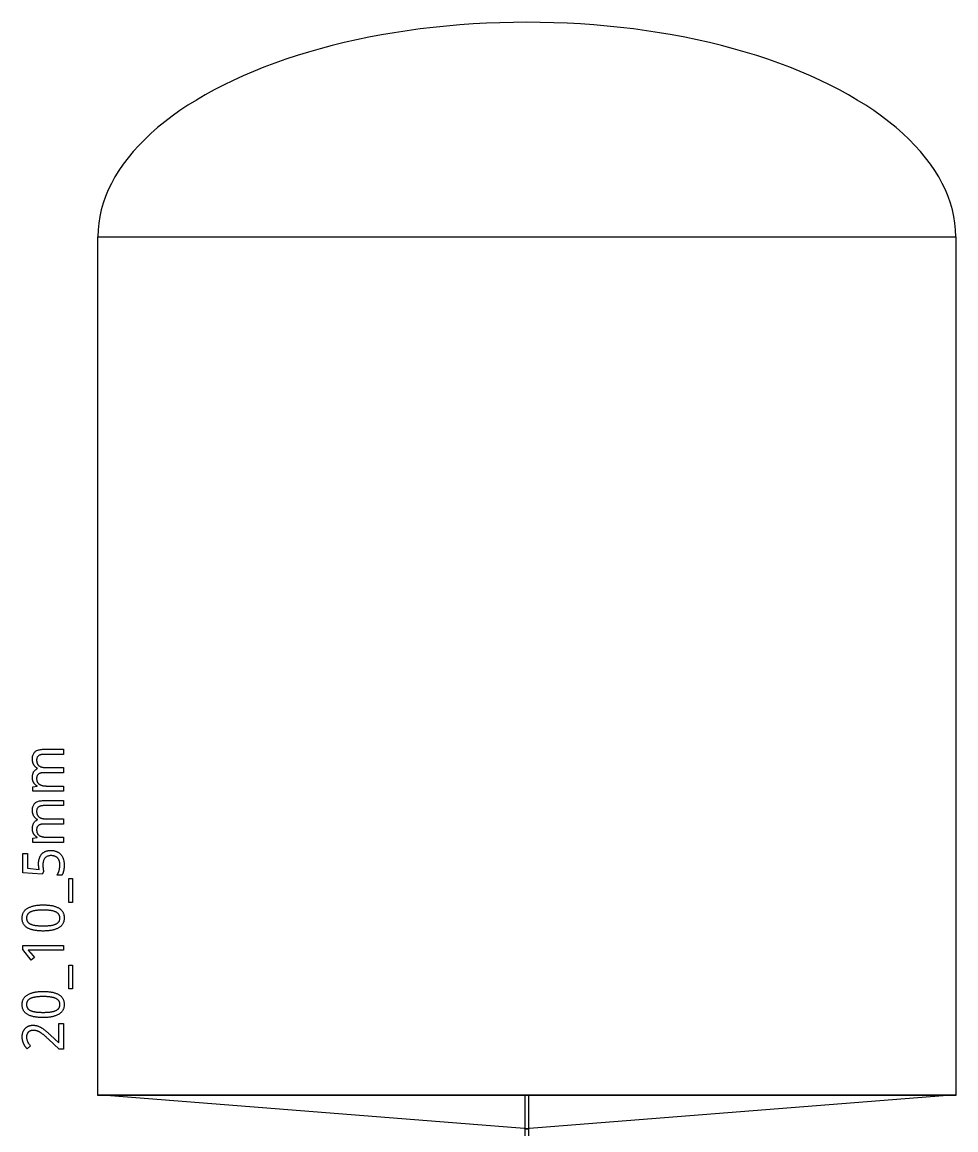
# Model space of a CAD drawing. Extents: x 98 to 157, y 25 to 154.
# Drawn here: x 97.6 to 152, y 89.8 to 154.3 of the extents above; entities that cross this region are included whole.
import ezdxf

# ---------------------------------------------------------------- set-up
doc = ezdxf.new("R2010")
doc.units = 0
doc.layers.get('0').update_dxf_attribs({"linetype": 'CONTINUOUS'})

msp = doc.modelspace()

# ---------------------------------------------------------------- linework, layer by layer
at = {"color": 0, "const_width": 0.0104}
msp.add_lwpolyline([(152, 141.8), (151.987, 142.193), (151.95, 142.585), (151.889, 142.976), (151.803, 143.367), (151.692, 143.756), (151.557, 144.142), (151.397, 144.526), (151.214, 144.908), (151.007, 145.288), (150.776, 145.663), (150.522, 146.035), (150.244, 146.401), (149.943, 146.764), (149.621, 147.122), (149.275, 147.475), (148.908, 147.822), (148.518, 148.163), (148.108, 148.497), (147.676, 148.826), (147.225, 149.147), (146.754, 149.461), (146.263, 149.768), (145.753, 150.067), (145.224, 150.357), (144.678, 150.639), (144.114, 150.913), (143.533, 151.176), (142.936, 151.432), (142.322, 151.676), (141.694, 151.913), (141.053, 152.139), (140.396, 152.354), (139.726, 152.56), (139.043, 152.754), (138.35, 152.938), (137.644, 153.11), (136.929, 153.272), (136.203, 153.422), (135.468, 153.561), (134.725, 153.689), (133.975, 153.804), (133.217, 153.907), (132.453, 153.999), (131.684, 154.079), (130.911, 154.146), (130.133, 154.201), (129.353, 154.244), (128.57, 154.275), (127.785, 154.294), (127, 154.3), (126.215, 154.294), (125.43, 154.275), (124.647, 154.244), (123.867, 154.201), (123.089, 154.146), (122.315, 154.079), (121.546, 153.999), (120.783, 153.907), (120.025, 153.804), (119.274, 153.689), (118.532, 153.561), (117.797, 153.422), (117.071, 153.272), (116.355, 153.11), (115.65, 152.938), (114.956, 152.754), (114.274, 152.56), (113.604, 152.354), (112.948, 152.139), (112.305, 151.913), (111.677, 151.676), (111.064, 151.432), (110.467, 151.176), (109.886, 150.913), (109.322, 150.639), (108.776, 150.357), (108.247, 150.067), (107.737, 149.768), (107.246, 149.461), (106.774, 149.147), (106.323, 148.826), (105.892, 148.497), (105.481, 148.163), (105.092, 147.822), (104.725, 147.475), (104.379, 147.122), (104.056, 146.764), (103.756, 146.401), (103.478, 146.035), (103.223, 145.663), (102.993, 145.288), (102.785, 144.908), (102.602, 144.526), (102.443, 144.142), (102.308, 143.756), (102.197, 143.367), (102.111, 142.976), (102.049, 142.585), (102.012, 142.193), (102, 141.8), (152, 141.8)], close=True, dxfattribs=at)
at = {"color": 0}
for points in [[(152, 141.8), (151.987, 142.193), (151.95, 142.585), (151.889, 142.976), (151.803, 143.367), (151.692, 143.756), (151.557, 144.142), (151.397, 144.526), (151.214, 144.908), (151.007, 145.288), (150.776, 145.663), (150.522, 146.035), (150.244, 146.401), (149.943, 146.764), (149.621, 147.122), (149.275, 147.475), (148.908, 147.822), (148.518, 148.163), (148.108, 148.497), (147.676, 148.826), (147.225, 149.147), (146.754, 149.461), (146.263, 149.768), (145.753, 150.067), (145.224, 150.357), (144.678, 150.639), (144.114, 150.913), (143.533, 151.176), (142.936, 151.432), (142.322, 151.676), (141.694, 151.913), (141.053, 152.139), (140.396, 152.354), (139.726, 152.56), (139.043, 152.754), (138.35, 152.938), (137.644, 153.11), (136.929, 153.272), (136.203, 153.422), (135.468, 153.561), (134.725, 153.689), (133.975, 153.804), (133.217, 153.907), (132.453, 153.999), (131.684, 154.079), (130.911, 154.146), (130.133, 154.201), (129.353, 154.244), (128.57, 154.275), (127.785, 154.294), (127, 154.3), (126.215, 154.294), (125.43, 154.275), (124.647, 154.244), (123.867, 154.201), (123.089, 154.146), (122.315, 154.079), (121.546, 153.999), (120.783, 153.907), (120.025, 153.804), (119.274, 153.689), (118.532, 153.561), (117.797, 153.422), (117.071, 153.272), (116.355, 153.11), (115.65, 152.938), (114.956, 152.754), (114.274, 152.56), (113.604, 152.354), (112.948, 152.139), (112.305, 151.913), (111.677, 151.676), (111.064, 151.432), (110.467, 151.176), (109.886, 150.913), (109.322, 150.639), (108.776, 150.357), (108.247, 150.067), (107.737, 149.768), (107.246, 149.461), (106.774, 149.147), (106.323, 148.826), (105.892, 148.497), (105.481, 148.163), (105.092, 147.822), (104.725, 147.475), (104.379, 147.122), (104.056, 146.764), (103.756, 146.401), (103.478, 146.035), (103.223, 145.663), (102.993, 145.288), (102.785, 144.908), (102.602, 144.526), (102.443, 144.142), (102.308, 143.756), (102.197, 143.367), (102.111, 142.976), (102.049, 142.585), (102.012, 142.193), (102, 141.8), (152, 141.8)], [(102, 141.8), (152, 141.8), (152, 91.76), (102, 91.76), (102, 141.8)], [(100, 111.631), (98.8492, 111.631), (98.8079, 111.63), (98.7688, 111.628), (98.7318, 111.623), (98.6968, 111.618), (98.664, 111.61), (98.6333, 111.601), (98.6049, 111.591), (98.5783, 111.579), (98.554, 111.565), (98.5318, 111.549), (98.5117, 111.532), (98.4937, 111.513), (98.4779, 111.493), (98.4642, 111.47), (98.4525, 111.446), (98.4429, 111.419), (98.4356, 111.392), (98.4303, 111.362), (98.4271, 111.33), (98.426, 111.297), (98.4264, 111.274), (98.4276, 111.251), (98.4296, 111.229), (98.4322, 111.208), (98.4358, 111.187), (98.4401, 111.167), (98.4451, 111.148), (98.451, 111.13), (98.4576, 111.112), (98.4651, 111.095), (98.4729, 111.079), (98.4815, 111.063), (98.491, 111.048), (98.501, 111.033), (98.5119, 111.02), (98.5235, 111.006), (98.5358, 110.993), (98.5489, 110.981), (98.5628, 110.97), (98.5774, 110.958), (98.5924, 110.948), (98.6082, 110.939), (98.6247, 110.93), (98.6419, 110.921), (98.66, 110.913), (98.6788, 110.906), (98.6983, 110.899), (98.7186, 110.893), (98.7396, 110.887), (98.7614, 110.882), (98.7835, 110.877), (98.8062, 110.873), (98.8299, 110.87), (98.854, 110.866), (98.8789, 110.864), (98.9044, 110.862), (98.9307, 110.86), (98.9576, 110.859), (98.9853, 110.858), (99.0136, 110.858), (100, 110.858), (100, 110.56), (98.8492, 110.56), (98.8079, 110.559), (98.7688, 110.557), (98.7318, 110.552), (98.6968, 110.547), (98.664, 110.539), (98.6333, 110.53), (98.6049, 110.52), (98.5783, 110.508), (98.554, 110.494), (98.5318, 110.478), (98.5117, 110.462), (98.4937, 110.443), (98.4779, 110.422), (98.4642, 110.4), (98.4525, 110.376), (98.4429, 110.35), (98.4356, 110.322), (98.4303, 110.293), (98.4271, 110.261), (98.426, 110.228), (98.4265, 110.203), (98.4278, 110.179), (98.4299, 110.156), (98.4328, 110.134), (98.4367, 110.113), (98.4413, 110.092), (98.4468, 110.072), (98.4531, 110.053), (98.4603, 110.035), (98.4683, 110.018), (98.4772, 110.001), (98.4869, 109.985), (98.4974, 109.97), (98.5087, 109.955), (98.5208, 109.941), (98.5338, 109.928), (98.5475, 109.915), (98.5621, 109.903), (98.5775, 109.892), (98.5938, 109.881), (98.6107, 109.871), (98.6283, 109.862), (98.6468, 109.853), (98.6661, 109.845), (98.6861, 109.837), (98.7068, 109.83), (98.7282, 109.824), (98.7504, 109.818), (98.7735, 109.813), (98.7971, 109.808), (98.8215, 109.804), (98.8468, 109.8), (98.8726, 109.797), (98.8992, 109.794), (98.9265, 109.792), (98.9546, 109.79), (98.9833, 109.789), (99.0128, 109.788), (99.0429, 109.787), (99.0739, 109.787), (100, 109.787), (100, 109.49), (98.2128, 109.49), (98.2128, 109.731), (98.4537, 109.774), (98.4537, 109.79), (98.4399, 109.798), (98.4265, 109.806), (98.4135, 109.815), (98.4008, 109.823), (98.3886, 109.833), (98.3768, 109.842), (98.3653, 109.852), (98.3542, 109.862), (98.3436, 109.872), (98.3333, 109.883), (98.3231, 109.893), (98.3132, 109.905), (98.3036, 109.916), (98.2944, 109.927), (98.2857, 109.939), (98.2772, 109.951), (98.2692, 109.963), (98.2614, 109.975), (98.254, 109.987), (98.2469, 110), (98.2403, 110.013), (98.234, 110.026), (98.2281, 110.039), (98.2225, 110.053), (98.2174, 110.067), (98.2125, 110.08), (98.2079, 110.094), (98.2037, 110.108), (98.2, 110.122), (98.1965, 110.137), (98.1935, 110.151), (98.1907, 110.166), (98.1882, 110.181), (98.1861, 110.195), (98.1843, 110.21), (98.1829, 110.225), (98.1817, 110.24), (98.181, 110.255), (98.1804, 110.27), (98.1803, 110.285), (98.181, 110.323), (98.1832, 110.36), (98.1867, 110.396), (98.1917, 110.43), (98.1982, 110.463), (98.2061, 110.495), (98.2154, 110.525), (98.2261, 110.554), (98.2383, 110.582), (98.2519, 110.609), (98.2671, 110.634), (98.2838, 110.658), (98.3022, 110.681), (98.3222, 110.702), (98.3439, 110.722), (98.3671, 110.74), (98.3921, 110.757), (98.4186, 110.773), (98.4467, 110.788), (98.4765, 110.801), (98.4765, 110.814), (98.4614, 110.822), (98.4468, 110.831), (98.4325, 110.841), (98.4187, 110.85), (98.4053, 110.86), (98.3924, 110.87), (98.3797, 110.881), (98.3676, 110.892), (98.356, 110.903), (98.3447, 110.915), (98.3337, 110.927), (98.3233, 110.939), (98.3132, 110.952), (98.3035, 110.964), (98.2942, 110.977), (98.2853, 110.99), (98.2768, 111.004), (98.2686, 111.017), (98.2608, 111.031), (98.2535, 111.045), (98.2463, 111.059), (98.2393, 111.074), (98.2328, 111.088), (98.2267, 111.103), (98.221, 111.118), (98.2156, 111.133), (98.2107, 111.148), (98.2061, 111.163), (98.2019, 111.179), (98.1982, 111.195), (98.1947, 111.21), (98.1917, 111.226), (98.189, 111.242), (98.1867, 111.258), (98.1847, 111.273), (98.1832, 111.289), (98.1819, 111.306), (98.181, 111.322), (98.1804, 111.338), (98.1803, 111.354), (98.1818, 111.41), (98.1865, 111.462), (98.1943, 111.512), (98.2053, 111.559), (98.2193, 111.603), (98.2365, 111.645), (98.2568, 111.683), (98.2803, 111.719), (98.3068, 111.752), (98.3365, 111.782), (98.3693, 111.81), (98.4058, 111.834), (98.4461, 111.856), (98.4901, 111.875), (98.5379, 111.891), (98.5894, 111.904), (98.6447, 111.914), (98.7037, 111.921), (98.7664, 111.926), (98.8329, 111.927), (100, 111.927), (100, 111.631)], [(100, 108.644), (98.8492, 108.644), (98.8079, 108.643), (98.7688, 108.641), (98.7318, 108.637), (98.6968, 108.631), (98.664, 108.624), (98.6333, 108.615), (98.6049, 108.604), (98.5783, 108.592), (98.554, 108.578), (98.5318, 108.563), (98.5117, 108.546), (98.4937, 108.527), (98.4779, 108.506), (98.4642, 108.483), (98.4525, 108.459), (98.4429, 108.433), (98.4356, 108.405), (98.4303, 108.375), (98.4271, 108.344), (98.426, 108.31), (98.4264, 108.287), (98.4276, 108.264), (98.4296, 108.242), (98.4322, 108.221), (98.4358, 108.201), (98.4401, 108.181), (98.4451, 108.162), (98.451, 108.143), (98.4576, 108.126), (98.4651, 108.109), (98.4729, 108.092), (98.4815, 108.077), (98.491, 108.061), (98.501, 108.047), (98.5119, 108.033), (98.5235, 108.02), (98.5358, 108.007), (98.5489, 107.995), (98.5628, 107.983), (98.5774, 107.972), (98.5924, 107.962), (98.6082, 107.952), (98.6247, 107.943), (98.6419, 107.935), (98.66, 107.927), (98.6788, 107.919), (98.6983, 107.913), (98.7186, 107.906), (98.7396, 107.901), (98.7614, 107.895), (98.7835, 107.891), (98.8062, 107.887), (98.8299, 107.883), (98.854, 107.88), (98.8789, 107.877), (98.9044, 107.875), (98.9307, 107.873), (98.9576, 107.872), (98.9853, 107.871), (99.0136, 107.871), (100, 107.871), (100, 107.573), (98.8492, 107.573), (98.8079, 107.572), (98.7688, 107.57), (98.7318, 107.566), (98.6968, 107.56), (98.664, 107.553), (98.6333, 107.544), (98.6049, 107.533), (98.5783, 107.521), (98.554, 107.507), (98.5318, 107.492), (98.5117, 107.475), (98.4937, 107.456), (98.4779, 107.436), (98.4642, 107.413), (98.4525, 107.389), (98.4429, 107.363), (98.4356, 107.335), (98.4303, 107.306), (98.4271, 107.274), (98.426, 107.241), (98.4265, 107.216), (98.4278, 107.193), (98.4299, 107.17), (98.4328, 107.147), (98.4367, 107.126), (98.4413, 107.105), (98.4468, 107.086), (98.4531, 107.067), (98.4603, 107.048), (98.4683, 107.031), (98.4772, 107.014), (98.4869, 106.999), (98.4974, 106.983), (98.5087, 106.969), (98.5208, 106.955), (98.5338, 106.941), (98.5475, 106.929), (98.5621, 106.917), (98.5775, 106.905), (98.5938, 106.894), (98.6107, 106.885), (98.6283, 106.875), (98.6468, 106.867), (98.6661, 106.858), (98.6861, 106.851), (98.7068, 106.844), (98.7282, 106.837), (98.7504, 106.831), (98.7735, 106.826), (98.7971, 106.821), (98.8215, 106.817), (98.8468, 106.813), (98.8726, 106.81), (98.8992, 106.808), (98.9265, 106.805), (98.9546, 106.803), (98.9833, 106.802), (99.0128, 106.801), (99.0429, 106.8), (99.0739, 106.8), (100, 106.8), (100, 106.504), (98.2128, 106.504), (98.2128, 106.745), (98.4537, 106.787), (98.4537, 106.803), (98.4399, 106.811), (98.4265, 106.819), (98.4135, 106.828), (98.4008, 106.837), (98.3886, 106.846), (98.3768, 106.855), (98.3653, 106.865), (98.3542, 106.875), (98.3436, 106.885), (98.3333, 106.896), (98.3231, 106.907), (98.3132, 106.918), (98.3036, 106.929), (98.2944, 106.941), (98.2857, 106.952), (98.2772, 106.964), (98.2692, 106.976), (98.2614, 106.988), (98.254, 107.001), (98.2469, 107.013), (98.2403, 107.026), (98.234, 107.039), (98.2281, 107.053), (98.2225, 107.066), (98.2174, 107.08), (98.2125, 107.094), (98.2079, 107.108), (98.2037, 107.122), (98.2, 107.136), (98.1965, 107.15), (98.1935, 107.165), (98.1907, 107.179), (98.1882, 107.194), (98.1861, 107.209), (98.1843, 107.224), (98.1829, 107.238), (98.1817, 107.253), (98.181, 107.268), (98.1804, 107.283), (98.1803, 107.298), (98.181, 107.336), (98.1832, 107.373), (98.1867, 107.409), (98.1917, 107.444), (98.1982, 107.477), (98.2061, 107.508), (98.2154, 107.539), (98.2261, 107.568), (98.2383, 107.596), (98.2519, 107.622), (98.2671, 107.647), (98.2838, 107.671), (98.3022, 107.694), (98.3222, 107.715), (98.3439, 107.735), (98.3671, 107.754), (98.3921, 107.771), (98.4186, 107.787), (98.4467, 107.801), (98.4765, 107.814), (98.4765, 107.827), (98.4614, 107.836), (98.4468, 107.845), (98.4325, 107.854), (98.4187, 107.863), (98.4053, 107.873), (98.3924, 107.884), (98.3797, 107.894), (98.3676, 107.905), (98.356, 107.916), (98.3447, 107.928), (98.3337, 107.94), (98.3233, 107.952), (98.3132, 107.965), (98.3035, 107.978), (98.2942, 107.991), (98.2853, 108.004), (98.2768, 108.017), (98.2686, 108.031), (98.2608, 108.044), (98.2535, 108.058), (98.2463, 108.073), (98.2393, 108.087), (98.2328, 108.102), (98.2267, 108.117), (98.221, 108.131), (98.2156, 108.146), (98.2107, 108.162), (98.2061, 108.177), (98.2019, 108.192), (98.1982, 108.208), (98.1947, 108.223), (98.1917, 108.239), (98.189, 108.255), (98.1867, 108.271), (98.1847, 108.287), (98.1832, 108.303), (98.1819, 108.319), (98.181, 108.335), (98.1804, 108.351), (98.1803, 108.367), (98.1818, 108.423), (98.1865, 108.476), (98.1943, 108.526), (98.2053, 108.573), (98.2193, 108.617), (98.2365, 108.658), (98.2568, 108.697), (98.2803, 108.733), (98.3068, 108.765), (98.3365, 108.795), (98.3693, 108.823), (98.4058, 108.848), (98.4461, 108.869), (98.4901, 108.888), (98.5379, 108.904), (98.5894, 108.917), (98.6447, 108.927), (98.7037, 108.934), (98.7664, 108.939), (98.8329, 108.94), (100, 108.94), (100, 108.644)], [(98.54, 105.272), (98.5404, 105.304), (98.5418, 105.335), (98.544, 105.366), (98.5472, 105.397), (98.5514, 105.427), (98.5564, 105.457), (98.5624, 105.486), (98.5692, 105.515), (98.5769, 105.543), (98.5856, 105.571), (98.5947, 105.599), (98.6049, 105.626), (98.6158, 105.652), (98.6278, 105.677), (98.6404, 105.702), (98.6542, 105.726), (98.6686, 105.749), (98.684, 105.771), (98.7003, 105.793), (98.7174, 105.814), (98.7354, 105.834), (98.7542, 105.853), (98.7739, 105.872), (98.7944, 105.89), (98.8158, 105.906), (98.8381, 105.922), (98.8611, 105.937), (98.8851, 105.951), (98.9099, 105.964), (98.9354, 105.976), (98.9619, 105.988), (98.9892, 105.997), (99.0172, 106.006), (99.0461, 106.014), (99.0758, 106.02), (99.1064, 106.026), (99.1376, 106.03), (99.1699, 106.033), (99.2028, 106.034), (99.2365, 106.035), (99.2733, 106.034), (99.3093, 106.033), (99.3446, 106.03), (99.379, 106.026), (99.4128, 106.021), (99.4458, 106.015), (99.4781, 106.008), (99.5094, 106), (99.5403, 105.99), (99.5703, 105.98), (99.5994, 105.968), (99.6276, 105.955), (99.655, 105.942), (99.6814, 105.927), (99.7069, 105.911), (99.7315, 105.894), (99.7553, 105.876), (99.7781, 105.857), (99.8, 105.837), (99.8208, 105.815), (99.841, 105.793), (99.86, 105.77), (99.8782, 105.745), (99.8954, 105.72), (99.9117, 105.693), (99.9269, 105.666), (99.9414, 105.637), (99.9547, 105.608), (99.9672, 105.577), (99.9788, 105.545), (99.989, 105.513), (99.9981, 105.479), (100.006, 105.445), (100.013, 105.41), (100.019, 105.373), (100.024, 105.336), (100.028, 105.298), (100.03, 105.259), (100.032, 105.218), (100.032, 105.177), (100.032, 105.161), (100.032, 105.144), (100.032, 105.128), (100.031, 105.111), (100.03, 105.095), (100.03, 105.078), (100.028, 105.062), (100.027, 105.046), (100.026, 105.029), (100.024, 105.013), (100.023, 104.997), (100.021, 104.981), (100.019, 104.965), (100.017, 104.95), (100.014, 104.934), (100.012, 104.919), (100.009, 104.904), (100.006, 104.888), (100.003, 104.873), (100, 104.858), (99.9969, 104.844), (99.9937, 104.829), (99.9903, 104.815), (99.9867, 104.801), (99.9828, 104.787), (99.9789, 104.773), (99.9746, 104.759), (99.9703, 104.745), (99.9657, 104.732), (99.9608, 104.718), (99.956, 104.705), (99.9508, 104.692), (99.9456, 104.679), (99.94, 104.667), (99.9344, 104.655), (99.9286, 104.643), (99.9226, 104.631), (99.9167, 104.62), (99.9103, 104.609), (99.9039, 104.598), (99.6239, 104.598), (99.6314, 104.609), (99.6386, 104.62), (99.6457, 104.632), (99.6526, 104.644), (99.6593, 104.656), (99.666, 104.669), (99.6724, 104.682), (99.6786, 104.695), (99.6847, 104.709), (99.6907, 104.723), (99.6964, 104.738), (99.7021, 104.753), (99.7074, 104.768), (99.7125, 104.783), (99.7175, 104.798), (99.7224, 104.813), (99.7269, 104.829), (99.7312, 104.845), (99.7356, 104.86), (99.7396, 104.876), (99.7433, 104.892), (99.7469, 104.908), (99.7506, 104.924), (99.7539, 104.94), (99.7569, 104.956), (99.76, 104.972), (99.7629, 104.988), (99.7656, 105.004), (99.7681, 105.02), (99.7704, 105.036), (99.7724, 105.052), (99.7739, 105.068), (99.7754, 105.083), (99.7767, 105.099), (99.7778, 105.114), (99.7786, 105.129), (99.7793, 105.143), (99.7799, 105.157), (99.7801, 105.172), (99.7801, 105.185), (99.7799, 105.211), (99.779, 105.236), (99.7775, 105.26), (99.7756, 105.284), (99.7729, 105.307), (99.7697, 105.33), (99.7658, 105.352), (99.7614, 105.373), (99.7565, 105.394), (99.751, 105.415), (99.7444, 105.435), (99.7372, 105.454), (99.7294, 105.473), (99.721, 105.491), (99.7118, 105.508), (99.7021, 105.525), (99.6917, 105.541), (99.6806, 105.557), (99.6689, 105.572), (99.6565, 105.586), (99.6435, 105.599), (99.6299, 105.613), (99.6156, 105.625), (99.6006, 105.637), (99.5849, 105.648), (99.5686, 105.658), (99.5517, 105.668), (99.5342, 105.677), (99.5158, 105.685), (99.4969, 105.693), (99.4775, 105.7), (99.4572, 105.707), (99.4361, 105.712), (99.4144, 105.717), (99.3921, 105.721), (99.3689, 105.725), (99.345, 105.727), (99.3204, 105.729), (99.2951, 105.73), (99.2692, 105.731), (99.2237, 105.729), (99.1804, 105.725), (99.1394, 105.718), (99.1007, 105.708), (99.064, 105.695), (99.0297, 105.679), (98.9975, 105.66), (98.9676, 105.639), (98.9399, 105.615), (98.9143, 105.587), (98.8908, 105.558), (98.8697, 105.525), (98.8513, 105.49), (98.8351, 105.452), (98.8215, 105.412), (98.8104, 105.369), (98.8018, 105.323), (98.7956, 105.275), (98.7918, 105.224), (98.7906, 105.171), (98.7907, 105.162), (98.7908, 105.153), (98.7911, 105.144), (98.7914, 105.134), (98.7918, 105.125), (98.7924, 105.115), (98.7931, 105.105), (98.7937, 105.095), (98.7946, 105.085), (98.7956, 105.075), (98.7963, 105.065), (98.7969, 105.054), (98.7978, 105.044), (98.7986, 105.034), (98.7996, 105.024), (98.8006, 105.014), (98.8017, 105.003), (98.8028, 104.993), (98.804, 104.983), (98.8053, 104.972), (98.8065, 104.962), (98.8079, 104.952), (98.8107, 104.932), (98.8122, 104.922), (98.8136, 104.913), (98.8151, 104.903), (98.8167, 104.894), (98.8183, 104.884), (98.8199, 104.875), (98.8212, 104.866), (98.8225, 104.857), (98.8239, 104.848), (98.8251, 104.84), (98.8264, 104.832), (98.8278, 104.824), (98.829, 104.816), (98.8303, 104.809), (98.8317, 104.802), (98.8329, 104.795), (98.7401, 104.648), (97.6204, 104.738), (97.6204, 105.861), (97.8906, 105.861), (97.8906, 104.995), (98.5725, 104.932), (98.5706, 104.942), (98.5686, 104.954), (98.5665, 104.966), (98.5644, 104.978), (98.5624, 104.992), (98.5603, 105.006), (98.5581, 105.02), (98.5558, 105.036), (98.5536, 105.052), (98.5514, 105.068), (98.5492, 105.086), (98.5472, 105.104), (98.5456, 105.123), (98.544, 105.142), (98.5428, 105.162), (98.5418, 105.183), (98.541, 105.204), (98.5404, 105.226), (98.5401, 105.249), (98.54, 105.272)], [(100.299, 104.391), (100.527, 104.391), (100.527, 103.008), (100.299, 103.008), (100.299, 104.391)], [(98.8069, 102.858), (98.8639, 102.858), (98.9197, 102.856), (98.9743, 102.854), (99.0278, 102.851), (99.0799, 102.847), (99.131, 102.843), (99.1807, 102.837), (99.2293, 102.831), (99.2767, 102.824), (99.3229, 102.816), (99.3678, 102.807), (99.4112, 102.797), (99.4533, 102.787), (99.4939, 102.775), (99.5332, 102.762), (99.5711, 102.748), (99.6075, 102.733), (99.6426, 102.717), (99.6762, 102.7), (99.7086, 102.682), (99.7394, 102.663), (99.7688, 102.644), (99.7965, 102.623), (99.8229, 102.601), (99.8478, 102.578), (99.8711, 102.553), (99.8929, 102.528), (99.9133, 102.502), (99.9321, 102.475), (99.9494, 102.446), (99.9653, 102.417), (99.9793, 102.386), (99.9918, 102.354), (100.003, 102.32), (100.012, 102.286), (100.019, 102.25), (100.025, 102.213), (100.029, 102.175), (100.032, 102.135), (100.032, 102.095), (100.032, 102.057), (100.029, 102.02), (100.025, 101.984), (100.019, 101.949), (100.012, 101.915), (100.003, 101.882), (99.9918, 101.85), (99.9793, 101.819), (99.9653, 101.788), (99.9494, 101.759), (99.9321, 101.731), (99.9133, 101.705), (99.8929, 101.679), (99.8711, 101.654), (99.8478, 101.629), (99.8229, 101.606), (99.7965, 101.584), (99.7688, 101.563), (99.7394, 101.543), (99.7086, 101.523), (99.6762, 101.505), (99.6426, 101.488), (99.6075, 101.472), (99.5711, 101.456), (99.5332, 101.442), (99.4939, 101.428), (99.4533, 101.416), (99.4112, 101.404), (99.3678, 101.393), (99.3229, 101.383), (99.2767, 101.375), (99.2293, 101.367), (99.1807, 101.36), (99.131, 101.354), (99.0799, 101.349), (99.0278, 101.345), (98.9743, 101.342), (98.9197, 101.34), (98.8639, 101.338), (98.8069, 101.338), (98.7499, 101.338), (98.694, 101.339), (98.6394, 101.341), (98.5861, 101.344), (98.5339, 101.348), (98.4829, 101.352), (98.4331, 101.358), (98.3844, 101.364), (98.3371, 101.371), (98.291, 101.378), (98.2461, 101.387), (98.2026, 101.397), (98.1607, 101.408), (98.1201, 101.42), (98.081, 101.433), (98.0433, 101.446), (98.0071, 101.461), (97.9722, 101.476), (97.9387, 101.493), (97.9068, 101.51), (97.876, 101.529), (97.8467, 101.549), (97.8189, 101.57), (97.7925, 101.592), (97.7676, 101.614), (97.7443, 101.638), (97.7225, 101.663), (97.7021, 101.689), (97.6833, 101.717), (97.666, 101.745), (97.6501, 101.774), (97.6361, 101.805), (97.6236, 101.837), (97.6128, 101.87), (97.6038, 101.905), (97.5963, 101.94), (97.5904, 101.977), (97.5863, 102.015), (97.5837, 102.054), (97.5829, 102.095), (97.5837, 102.133), (97.5863, 102.17), (97.5904, 102.206), (97.5963, 102.242), (97.6038, 102.276), (97.6128, 102.309), (97.6236, 102.341), (97.6361, 102.372), (97.6501, 102.402), (97.666, 102.432), (97.6831, 102.46), (97.7015, 102.487), (97.7217, 102.513), (97.7433, 102.538), (97.7664, 102.563), (97.7911, 102.586), (97.8174, 102.608), (97.8451, 102.629), (97.8744, 102.65), (97.9051, 102.669), (97.9372, 102.688), (97.9706, 102.705), (98.0054, 102.722), (98.0417, 102.737), (98.0793, 102.752), (98.1185, 102.765), (98.159, 102.778), (98.201, 102.79), (98.2444, 102.801), (98.2893, 102.811), (98.3356, 102.82), (98.3829, 102.828), (98.4317, 102.835), (98.4815, 102.841), (98.5326, 102.846), (98.585, 102.85), (98.6386, 102.854), (98.6935, 102.856), (98.7496, 102.858), (98.8069, 102.858)], [(98.8069, 101.639), (98.8551, 101.639), (98.9021, 101.64), (98.9478, 101.641), (98.9924, 101.643), (99.0356, 101.645), (99.0776, 101.648), (99.1183, 101.651), (99.1579, 101.654), (99.1962, 101.659), (99.2333, 101.663), (99.2692, 101.668), (99.3039, 101.674), (99.3372, 101.681), (99.3696, 101.688), (99.4006, 101.695), (99.4304, 101.703), (99.459, 101.712), (99.4864, 101.721), (99.5126, 101.731), (99.5376, 101.741), (99.5613, 101.753), (99.5835, 101.764), (99.6047, 101.777), (99.6247, 101.79), (99.6435, 101.803), (99.6611, 101.818), (99.6776, 101.832), (99.6929, 101.848), (99.7071, 101.864), (99.72, 101.881), (99.7314, 101.899), (99.7417, 101.918), (99.7507, 101.938), (99.7585, 101.958), (99.7651, 101.979), (99.7706, 102), (99.7747, 102.023), (99.7778, 102.046), (99.7796, 102.07), (99.7801, 102.095), (99.7796, 102.119), (99.7778, 102.143), (99.7747, 102.166), (99.7706, 102.189), (99.7651, 102.211), (99.7585, 102.232), (99.7507, 102.252), (99.7417, 102.271), (99.7314, 102.29), (99.72, 102.308), (99.7074, 102.325), (99.6935, 102.342), (99.6785, 102.358), (99.6622, 102.373), (99.6447, 102.387), (99.626, 102.402), (99.6061, 102.415), (99.5851, 102.428), (99.5628, 102.44), (99.5393, 102.451), (99.5146, 102.462), (99.4886, 102.473), (99.4615, 102.482), (99.4331, 102.491), (99.4035, 102.5), (99.3725, 102.508), (99.3404, 102.515), (99.3071, 102.521), (99.2724, 102.527), (99.2365, 102.532), (99.1992, 102.537), (99.1606, 102.542), (99.1207, 102.546), (99.0796, 102.549), (99.0372, 102.552), (98.9936, 102.554), (98.9488, 102.556), (98.9028, 102.557), (98.8554, 102.558), (98.8069, 102.558), (98.7587, 102.558), (98.7117, 102.557), (98.666, 102.556), (98.6215, 102.554), (98.5782, 102.552), (98.5362, 102.549), (98.4954, 102.546), (98.4558, 102.542), (98.4175, 102.537), (98.3804, 102.532), (98.3446, 102.527), (98.31, 102.521), (98.2767, 102.515), (98.2446, 102.508), (98.2136, 102.5), (98.184, 102.491), (98.1556, 102.482), (98.1283, 102.473), (98.1025, 102.462), (98.0778, 102.451), (98.0543, 102.44), (98.0319, 102.428), (98.0108, 102.415), (97.991, 102.402), (97.9724, 102.387), (97.9549, 102.373), (97.9386, 102.358), (97.9236, 102.342), (97.9097, 102.325), (97.8971, 102.308), (97.8856, 102.29), (97.8754, 102.271), (97.8664, 102.252), (97.8585, 102.232), (97.8519, 102.211), (97.8465, 102.189), (97.8422, 102.166), (97.8393, 102.143), (97.8375, 102.119), (97.8368, 102.095), (97.8375, 102.07), (97.8393, 102.046), (97.8422, 102.023), (97.8465, 102), (97.8519, 101.979), (97.8585, 101.958), (97.8664, 101.938), (97.8754, 101.918), (97.8856, 101.899), (97.8971, 101.881), (97.9097, 101.864), (97.9236, 101.848), (97.9386, 101.832), (97.9549, 101.818), (97.9724, 101.803), (97.991, 101.79), (98.0108, 101.777), (98.0319, 101.764), (98.0543, 101.753), (98.0778, 101.741), (98.1025, 101.731), (98.1283, 101.721), (98.1556, 101.712), (98.184, 101.703), (98.2136, 101.695), (98.2446, 101.688), (98.2767, 101.681), (98.31, 101.674), (98.3446, 101.668), (98.3804, 101.663), (98.4175, 101.659), (98.4558, 101.654), (98.4954, 101.651), (98.5362, 101.648), (98.5782, 101.645), (98.6215, 101.643), (98.666, 101.641), (98.7117, 101.64), (98.7587, 101.639), (98.8069, 101.639)], [(100, 100.5), (100, 100.213), (98.3642, 100.213), (98.3482, 100.213), (98.3165, 100.214), (98.3007, 100.214), (98.2849, 100.215), (98.269, 100.215), (98.2533, 100.215), (98.2376, 100.216), (98.2219, 100.216), (98.2063, 100.216), (98.1904, 100.217), (98.1747, 100.218), (98.1592, 100.218), (98.1438, 100.219), (98.1286, 100.219), (98.1135, 100.22), (98.0986, 100.22), (98.0839, 100.221), (98.0693, 100.221), (98.055, 100.221), (98.0404, 100.222), (98.0264, 100.223), (98.0126, 100.223), (97.9992, 100.224), (97.9861, 100.224), (97.9735, 100.225), (97.9611, 100.225), (97.9492, 100.225), (97.9376, 100.226), (97.9264, 100.226), (97.9378, 100.215), (97.9432, 100.21), (97.9485, 100.205), (97.9536, 100.2), (97.9586, 100.195), (97.9633, 100.191), (97.9681, 100.186), (97.9725, 100.182), (97.9768, 100.177), (97.981, 100.173), (97.9853, 100.169), (97.9893, 100.164), (97.9935, 100.16), (97.9976, 100.156), (98.0017, 100.151), (98.0057, 100.147), (98.0096, 100.142), (98.0136, 100.138), (98.0175, 100.133), (98.0214, 100.129), (98.0254, 100.125), (98.0296, 100.12), (98.0336, 100.116), (98.0379, 100.111), (98.0421, 100.107), (98.0464, 100.102), (98.0553, 100.093), (98.0599, 100.088), (98.0642, 100.083), (98.0686, 100.078), (98.0732, 100.072), (98.0781, 100.067), (98.0831, 100.061), (98.0882, 100.055), (98.0935, 100.049), (98.0989, 100.043), (98.1044, 100.036), (98.1103, 100.029), (98.3072, 99.7883), (98.1071, 99.6321), (97.6204, 100.255), (97.6204, 100.5), (100, 100.5)], [(100.299, 99.3489), (100.527, 99.3489), (100.527, 97.9654), (100.299, 97.9654), (100.299, 99.3489)], [(98.8069, 97.8156), (98.8639, 97.8151), (98.9197, 97.8139), (98.9743, 97.8118), (99.0278, 97.8089), (99.0799, 97.805), (99.131, 97.8004), (99.1807, 97.7949), (99.2293, 97.7885), (99.2767, 97.7814), (99.3229, 97.7733), (99.3678, 97.7646), (99.4112, 97.755), (99.4533, 97.7442), (99.4939, 97.7324), (99.5332, 97.7196), (99.5711, 97.7057), (99.6075, 97.6908), (99.6426, 97.6749), (99.6762, 97.6579), (99.7086, 97.6399), (99.7394, 97.6211), (99.7688, 97.6013), (99.7965, 97.5803), (99.8229, 97.5583), (99.8478, 97.5353), (99.8711, 97.5111), (99.8929, 97.486), (99.9133, 97.4596), (99.9321, 97.4322), (99.9494, 97.4039), (99.9653, 97.3743), (99.9793, 97.3435), (99.9918, 97.3114), (100.003, 97.2781), (100.012, 97.2435), (100.019, 97.2078), (100.025, 97.1707), (100.029, 97.1325), (100.032, 97.0931), (100.032, 97.0522), (100.032, 97.0143), (100.029, 96.9774), (100.025, 96.9414), (100.019, 96.9064), (100.012, 96.8724), (100.003, 96.8394), (99.9918, 96.8074), (99.9793, 96.7763), (99.9653, 96.7461), (99.9494, 96.7169), (99.9321, 96.6892), (99.9133, 96.6622), (99.8929, 96.6363), (99.8711, 96.6112), (99.8478, 96.5872), (99.8229, 96.564), (99.7965, 96.5418), (99.7688, 96.5207), (99.7394, 96.5003), (99.7086, 96.481), (99.6762, 96.4629), (99.6426, 96.4457), (99.6075, 96.4294), (99.5711, 96.414), (99.5332, 96.3996), (99.4939, 96.3861), (99.4533, 96.3735), (99.4112, 96.3617), (99.3678, 96.351), (99.3229, 96.341), (99.2767, 96.3324), (99.2293, 96.3246), (99.1807, 96.3178), (99.131, 96.3118), (99.0799, 96.3068), (99.0278, 96.3028), (98.9743, 96.2996), (98.9197, 96.2972), (98.8639, 96.2958), (98.8069, 96.2954), (98.7499, 96.2958), (98.694, 96.2971), (98.6394, 96.2992), (98.5861, 96.3019), (98.5339, 96.3056), (98.4829, 96.3101), (98.4331, 96.3154), (98.3844, 96.3215), (98.3371, 96.3283), (98.291, 96.3361), (98.2461, 96.345), (98.2026, 96.355), (98.1607, 96.3658), (98.1201, 96.3775), (98.081, 96.3903), (98.0433, 96.4039), (98.0071, 96.4185), (97.9722, 96.434), (97.9387, 96.4506), (97.9068, 96.4679), (97.876, 96.4867), (97.8467, 96.5065), (97.8189, 96.5274), (97.7925, 96.5492), (97.7676, 96.5721), (97.7443, 96.5961), (97.7225, 96.6211), (97.7021, 96.6471), (97.6833, 96.6742), (97.666, 96.7024), (97.6501, 96.7319), (97.6361, 96.7626), (97.6236, 96.7947), (97.6128, 96.8279), (97.6038, 96.8622), (97.5963, 96.8978), (97.5904, 96.9346), (97.5863, 96.9726), (97.5837, 97.0118), (97.5829, 97.0522), (97.5837, 97.0906), (97.5863, 97.1278), (97.5904, 97.1639), (97.5963, 97.1992), (97.6038, 97.2333), (97.6128, 97.2665), (97.6236, 97.2987), (97.6361, 97.3299), (97.6501, 97.36), (97.666, 97.3892), (97.6831, 97.4174), (97.7015, 97.4446), (97.7217, 97.4707), (97.7433, 97.496), (97.7664, 97.5201), (97.7911, 97.5435), (97.8174, 97.5658), (97.8451, 97.5871), (97.8744, 97.6075), (97.9051, 97.6268), (97.9372, 97.6453), (97.9706, 97.6626), (98.0054, 97.6792), (98.0417, 97.6947), (98.0793, 97.7094), (98.1185, 97.7231), (98.159, 97.7358), (98.201, 97.7476), (98.2444, 97.7585), (98.2893, 97.7685), (98.3356, 97.7774), (98.3829, 97.7854), (98.4317, 97.7925), (98.4815, 97.7986), (98.5326, 97.8038), (98.585, 97.8081), (98.6386, 97.8114), (98.6935, 97.8137), (98.7496, 97.8151), (98.8069, 97.8156)], [(98.8069, 96.5965), (98.8551, 96.5968), (98.9021, 96.5975), (98.9478, 96.5987), (98.9924, 96.6004), (99.0356, 96.6026), (99.0776, 96.6053), (99.1183, 96.6085), (99.1579, 96.6122), (99.1962, 96.6163), (99.2333, 96.621), (99.2692, 96.6261), (99.3039, 96.6319), (99.3372, 96.6382), (99.3696, 96.6451), (99.4006, 96.6526), (99.4304, 96.6608), (99.459, 96.6694), (99.4864, 96.6788), (99.5126, 96.6886), (99.5376, 96.699), (99.5613, 96.7101), (99.5835, 96.7218), (99.6047, 96.7343), (99.6247, 96.7472), (99.6435, 96.761), (99.6611, 96.7753), (99.6776, 96.7903), (99.6929, 96.8058), (99.7071, 96.8221), (99.72, 96.839), (99.7314, 96.8569), (99.7417, 96.8757), (99.7507, 96.8951), (99.7585, 96.9154), (99.7651, 96.9363), (99.7706, 96.9581), (99.7747, 96.9804), (99.7778, 97.0036), (99.7796, 97.0276), (99.7801, 97.0522), (99.7796, 97.0769), (99.7778, 97.101), (99.7747, 97.1242), (99.7706, 97.1465), (99.7651, 97.1682), (99.7585, 97.1892), (99.7507, 97.2094), (99.7417, 97.2289), (99.7314, 97.2475), (99.72, 97.2656), (99.7074, 97.2828), (99.6935, 97.2993), (99.6785, 97.3153), (99.6622, 97.3306), (99.6447, 97.3453), (99.626, 97.3593), (99.6061, 97.3726), (99.5851, 97.3853), (99.5628, 97.3974), (99.5393, 97.4088), (99.5146, 97.4197), (99.4886, 97.4301), (99.4615, 97.44), (99.4331, 97.449), (99.4035, 97.4575), (99.3725, 97.4654), (99.3404, 97.4725), (99.3071, 97.479), (99.2724, 97.4849), (99.2365, 97.4901), (99.1992, 97.495), (99.1606, 97.4994), (99.1207, 97.5033), (99.0796, 97.5068), (99.0372, 97.5096), (98.9936, 97.5119), (98.9488, 97.5138), (98.9028, 97.5151), (98.8554, 97.5158), (98.8069, 97.5161), (98.7587, 97.5158), (98.7117, 97.5151), (98.666, 97.5138), (98.6215, 97.5119), (98.5782, 97.5096), (98.5362, 97.5068), (98.4954, 97.5033), (98.4558, 97.4994), (98.4175, 97.495), (98.3804, 97.4901), (98.3446, 97.4849), (98.31, 97.479), (98.2767, 97.4725), (98.2446, 97.4654), (98.2136, 97.4575), (98.184, 97.449), (98.1556, 97.44), (98.1283, 97.4301), (98.1025, 97.4197), (98.0778, 97.4088), (98.0543, 97.3974), (98.0319, 97.3853), (98.0108, 97.3726), (97.991, 97.3593), (97.9724, 97.3453), (97.9549, 97.3306), (97.9386, 97.3153), (97.9236, 97.2993), (97.9097, 97.2828), (97.8971, 97.2656), (97.8856, 97.2475), (97.8754, 97.2289), (97.8664, 97.2094), (97.8585, 97.1892), (97.8519, 97.1682), (97.8465, 97.1465), (97.8422, 97.1242), (97.8393, 97.101), (97.8375, 97.0769), (97.8368, 97.0522), (97.8375, 97.0276), (97.8393, 97.0036), (97.8422, 96.9804), (97.8465, 96.9581), (97.8519, 96.9363), (97.8585, 96.9154), (97.8664, 96.8951), (97.8754, 96.8757), (97.8856, 96.8569), (97.8971, 96.839), (97.9097, 96.8221), (97.9236, 96.8058), (97.9386, 96.7903), (97.9549, 96.7753), (97.9724, 96.761), (97.991, 96.7472), (98.0108, 96.7343), (98.0319, 96.7218), (98.0543, 96.7101), (98.0778, 96.699), (98.1025, 96.6886), (98.1283, 96.6788), (98.1556, 96.6694), (98.184, 96.6608), (98.2136, 96.6526), (98.2446, 96.6451), (98.2767, 96.6382), (98.31, 96.6319), (98.3446, 96.6261), (98.3804, 96.621), (98.4175, 96.6163), (98.4558, 96.6122), (98.4954, 96.6085), (98.5362, 96.6053), (98.5782, 96.6026), (98.6215, 96.6004), (98.666, 96.5987), (98.7117, 96.5975), (98.7587, 96.5968), (98.8069, 96.5965)], [(100, 95.9406), (100, 94.4563), (99.746, 94.4563), (99.126, 95.026), (99.0997, 95.05), (99.074, 95.0738), (99.0489, 95.0968), (99.024, 95.1194), (98.9997, 95.1415), (98.976, 95.1631), (98.9525, 95.184), (98.9296, 95.2046), (98.9071, 95.2246), (98.885, 95.244), (98.8632, 95.2629), (98.8417, 95.2813), (98.82, 95.299), (98.7986, 95.3161), (98.7772, 95.3326), (98.756, 95.3487), (98.7347, 95.364), (98.7136, 95.3789), (98.6926, 95.3931), (98.6718, 95.4068), (98.651, 95.4201), (98.6301, 95.4328), (98.6093, 95.4449), (98.5885, 95.4563), (98.5676, 95.4669), (98.5468, 95.4771), (98.526, 95.4865), (98.5051, 95.4953), (98.4843, 95.5035), (98.4635, 95.511), (98.4421, 95.5178), (98.4204, 95.5239), (98.3983, 95.5292), (98.376, 95.5339), (98.3532, 95.5378), (98.3301, 95.541), (98.3065, 95.5435), (98.2828, 95.5453), (98.2585, 95.5464), (98.234, 95.5468), (98.215, 95.5465), (98.1965, 95.5457), (98.1785, 95.5443), (98.1608, 95.5424), (98.1436, 95.5399), (98.1269, 95.5368), (98.1107, 95.5332), (98.0949, 95.529), (98.0796, 95.5243), (98.0647, 95.519), (98.0503, 95.5133), (98.0364, 95.5071), (98.0228, 95.5003), (98.0097, 95.4931), (97.9972, 95.4853), (97.985, 95.4771), (97.9733, 95.4683), (97.9621, 95.4592), (97.9514, 95.4494), (97.941, 95.4393), (97.9308, 95.429), (97.9213, 95.4183), (97.9121, 95.4072), (97.9035, 95.3958), (97.8954, 95.384), (97.8879, 95.3718), (97.8808, 95.3592), (97.8743, 95.3461), (97.8683, 95.3326), (97.8629, 95.3189), (97.8579, 95.3047), (97.8535, 95.2903), (97.8496, 95.2754), (97.8463, 95.2603), (97.8433, 95.2449), (97.841, 95.229), (97.8392, 95.2129), (97.8379, 95.1965), (97.8371, 95.1797), (97.8368, 95.1626), (97.8375, 95.1319), (97.8394, 95.1019), (97.8425, 95.0725), (97.8469, 95.0436), (97.8528, 95.0153), (97.8597, 94.9876), (97.8679, 94.9606), (97.8775, 94.934), (97.8882, 94.9081), (97.9003, 94.8826), (97.9131, 94.8581), (97.9265, 94.8336), (97.9407, 94.8094), (97.9556, 94.7856), (97.9711, 94.7618), (97.9875, 94.7383), (98.0044, 94.7151), (98.0222, 94.6921), (98.0407, 94.6693), (98.0599, 94.6467), (97.8661, 94.4807), (97.8544, 94.4937), (97.8431, 94.5071), (97.8317, 94.5206), (97.8206, 94.5343), (97.8096, 94.5482), (97.7987, 94.5624), (97.7881, 94.5765), (97.7672, 94.6057), (97.7571, 94.6207), (97.7468, 94.6357), (97.7368, 94.651), (97.7272, 94.6665), (97.7178, 94.6824), (97.7086, 94.6983), (97.6999, 94.7146), (97.6914, 94.731), (97.6832, 94.7478), (97.6751, 94.7646), (97.6676, 94.7818), (97.6603, 94.7992), (97.6532, 94.8167), (97.6465, 94.8344), (97.6403, 94.8524), (97.6342, 94.8704), (97.6285, 94.8888), (97.6232, 94.9074), (97.6181, 94.926), (97.6133, 94.945), (97.609, 94.964), (97.6046, 94.9833), (97.6008, 95.0029), (97.5974, 95.0225), (97.5944, 95.0425), (97.5919, 95.0625), (97.5899, 95.0828), (97.5882, 95.1033), (97.5871, 95.1239), (97.5864, 95.1449), (97.5863, 95.1658), (97.5867, 95.1968), (97.5879, 95.2271), (97.5901, 95.2568), (97.5932, 95.286), (97.5972, 95.3144), (97.6021, 95.3422), (97.6078, 95.3694), (97.6143, 95.3961), (97.6218, 95.4221), (97.6301, 95.4475), (97.6393, 95.4725), (97.6493, 95.4967), (97.66, 95.5201), (97.6715, 95.5428), (97.6839, 95.5646), (97.6969, 95.5857), (97.7108, 95.6061), (97.7254, 95.6256), (97.7408, 95.6443), (97.7571, 95.6624), (97.7738, 95.6794), (97.7911, 95.6958), (97.8093, 95.7114), (97.8282, 95.7261), (97.8478, 95.74), (97.8682, 95.7531), (97.8893, 95.7654), (97.9112, 95.7769), (97.9339, 95.7875), (97.9572, 95.7974), (97.981, 95.8067), (98.0054, 95.815), (98.0304, 95.8222), (98.056, 95.8286), (98.0822, 95.834), (98.109, 95.8385), (98.1365, 95.8418), (98.1646, 95.8443), (98.1933, 95.8457), (98.2226, 95.8463), (98.2501, 95.8458), (98.2774, 95.8444), (98.3044, 95.8422), (98.3313, 95.8392), (98.3576, 95.8353), (98.3839, 95.8304), (98.4099, 95.8247), (98.4356, 95.8181), (98.4611, 95.8106), (98.4862, 95.8022), (98.5113, 95.7935), (98.5362, 95.784), (98.5611, 95.7738), (98.586, 95.7629), (98.6108, 95.7514), (98.6354, 95.7392), (98.6601, 95.7263), (98.6847, 95.7126), (98.7092, 95.6985), (98.7336, 95.6835), (98.7578, 95.6682), (98.7819, 95.6522), (98.8061, 95.6357), (98.8303, 95.6186), (98.8544, 95.6008), (98.8788, 95.5825), (98.9031, 95.5635), (98.9274, 95.5439), (98.9518, 95.5236), (98.9761, 95.5028), (99.0007, 95.4818), (99.0254, 95.4604), (99.0503, 95.4387), (99.0754, 95.4165), (99.1007, 95.3942), (99.1261, 95.3714), (99.1518, 95.3482), (99.1778, 95.3247), (99.2037, 95.3008), (99.2301, 95.2765), (99.7167, 94.8192), (99.7297, 94.8192), (99.7297, 95.9406), (100, 95.9406)], [(102, 91.8), (152, 91.8), (126.9, 89.8), (127.1, 89.8), (102, 91.8)], [(126.9, 91.8), (127.1, 91.8), (127.1, 87.7), (126.9, 87.7), (126.9, 91.8)]]:
    msp.add_lwpolyline(points, close=True, dxfattribs=at)

doc.saveas('drawing.dxf')
